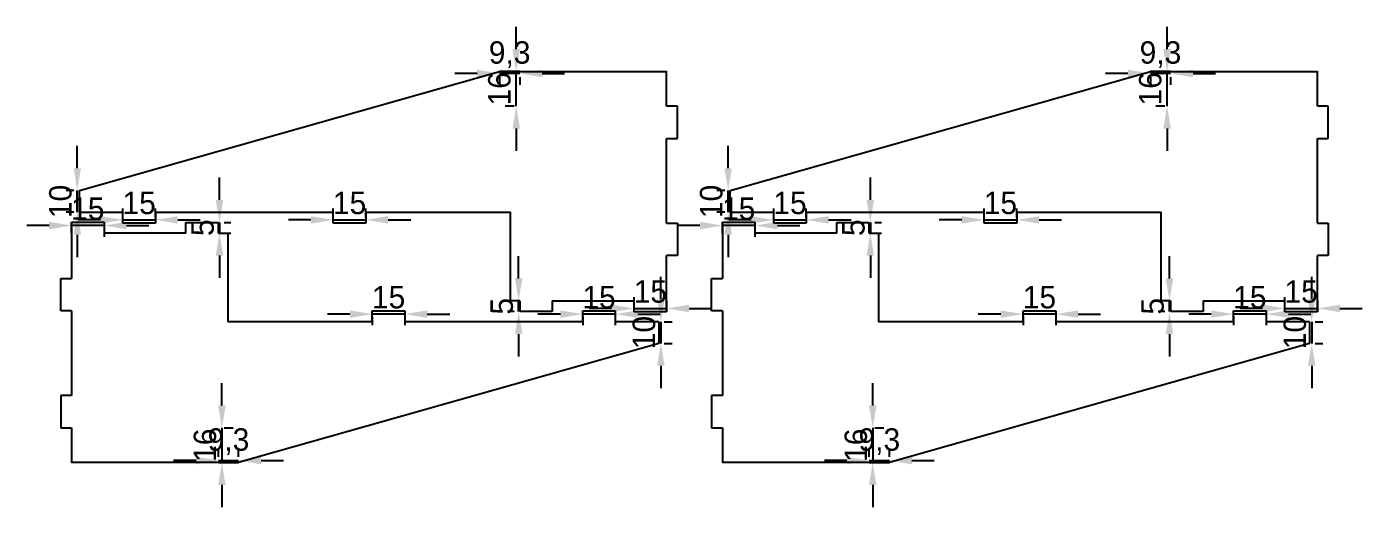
# Model space of a CAD drawing. Header units: millimetres. Extents: x -13 to 1246, y -12 to 290.
# Drawn here: x 630 to 1246, y -12 to 210 of the extents above; entities that cross this region are included whole.
import ezdxf

# ---------------------------------------------------------------- set-up
doc = ezdxf.new("R2010")
doc.units = ezdxf.units.MM
doc.layers.add('Dimensions', color=7, linetype='Continuous')
doc.layers.add('草圖平面 11', color=7, linetype='Continuous')
doc.dimstyles.new('ISO-25', dxfattribs={"dimtxt": 2.5, "dimasz": 2.5, "dimexe": 1.25, "dimexo": 0.625, "dimtad": 1, "dimtxsty": 'Standard', "dimcen": 2.5, "dimadec": 0, "dimazin": 0, "dimtfac": 1, "dimtmove": 0, "dimatfit": 3, "dimfxl": 1, "dimarcsym": 0})

# ---------------------------------------------------------------- blocks, each defined once
blk = doc.blocks.new('*D7')
at = {"layer": 'Defpoints', "color": 0}
for p in [(718.84, 8.43), (728.14, 9.36), (728.14, 8.43)]:
    blk.add_point(p, dxfattribs=at)
at = {"layer": 'Dimensions', "color": 140, "lineweight": -2}
for p, q in [((718.84, 11.01), (718.84, 14.53)), ((728.14, 11.01), (728.14, 14.53)), ((708.51, 9.36), (698.17, 9.36)), ((718.84, 9.36), (728.14, 9.36)), ((738.48, 9.36), (748.81, 9.36))]:
    blk.add_line(p, q, dxfattribs=at)
at = {"layer": 'Dimensions', "color": 140}
for points in [[(708.51, 7.64), (708.51, 11.08), (718.84, 9.36)], [(738.48, 11.08), (738.48, 7.64), (728.14, 9.36)]]:
    blk.add_solid(points, dxfattribs=at)
at = {"layer": 'Dimensions', "color": 140, "insert": (723.49, 18.1), "char_height": 10.336, "attachment_point": 5}
blk.add_mtext('9,3', dxfattribs=at)
blk = doc.blocks.new('*D8')
at = {"layer": 'Defpoints', "color": 0}
for p in [(886.78, 78.43), (886.78, 76.93), (901.78, 78.43)]:
    blk.add_point(p, dxfattribs=at)
at = {"layer": 'Dimensions', "color": 140, "lineweight": -2}
for p, q in [((876.45, 76.93), (866.11, 76.93)), ((901.78, 76.93), (886.78, 76.93)), ((886.78, 75.85), (886.78, 71.76)), ((901.78, 75.85), (901.78, 71.76)), ((912.12, 76.93), (922.45, 76.93))]:
    blk.add_line(p, q, dxfattribs=at)
at = {"layer": 'Dimensions', "color": 140}
for points in [[(876.45, 75.21), (876.45, 78.65), (886.78, 76.93)], [(912.12, 78.65), (912.12, 75.21), (901.78, 76.93)]]:
    blk.add_solid(points, dxfattribs=at)
at = {"layer": 'Dimensions', "color": 140, "insert": (894.28, 84.68), "char_height": 10.336, "attachment_point": 5, "rotation": 359.99998}
blk.add_mtext('15', dxfattribs=at)
blk = doc.blocks.new('*D10')
at = {"layer": 'Defpoints', "color": 0}
for p in [(1148.43, 188.94), (1148.43, 188.01), (1157.73, 188.94)]:
    blk.add_point(p, dxfattribs=at)
at = {"layer": 'Dimensions', "color": 140, "lineweight": -2}
for p, q in [((1138.1, 188.01), (1127.76, 188.01)), ((1157.73, 188.01), (1148.43, 188.01)), ((1148.43, 186.35), (1148.43, 182.84)), ((1157.73, 186.35), (1157.73, 182.84)), ((1168.07, 188.01), (1178.4, 188.01))]:
    blk.add_line(p, q, dxfattribs=at)
at = {"layer": 'Dimensions', "color": 140}
for points in [[(1138.1, 186.28), (1138.1, 189.73), (1148.43, 188.01)], [(1168.07, 189.73), (1168.07, 186.28), (1157.73, 188.01)]]:
    blk.add_solid(points, dxfattribs=at)
at = {"layer": 'Dimensions', "color": 140, "insert": (1153.08, 196.74), "char_height": 10.336, "attachment_point": 5}
blk.add_mtext('9,3', dxfattribs=at)
blk = doc.blocks.new('*D11')
at = {"layer": 'Defpoints', "color": 0}
for p in [(1018.84, 119.3), (1018.84, 114.3), (1019.34, 114.3)]:
    blk.add_point(p, dxfattribs=at)
at = {"layer": 'Dimensions', "color": 140, "lineweight": -2}
for p, q in [((1019.34, 129.63), (1019.34, 139.97)), ((1019.34, 119.3), (1019.34, 114.3)), ((1021.43, 119.3), (1024.51, 119.3)), ((1021.43, 114.3), (1024.51, 114.3)), ((1019.34, 103.96), (1019.34, 93.63))]:
    blk.add_line(p, q, dxfattribs=at)
at = {"layer": 'Dimensions', "color": 140}
for points in [[(1017.62, 129.63), (1021.06, 129.63), (1019.34, 119.3)], [(1021.06, 103.96), (1017.62, 103.96), (1019.34, 114.3)]]:
    blk.add_solid(points, dxfattribs=at)
at = {"layer": 'Dimensions', "color": 140, "insert": (1011.59, 116.8), "char_height": 10.34, "attachment_point": 5, "rotation": 90}
blk.add_mtext('5', dxfattribs=at)
blk = doc.blocks.new('*D12')
at = {"layer": 'Defpoints', "color": 0}
for p in [(789.78, 78.43), (789.78, 76.93), (804.78, 78.43)]:
    blk.add_point(p, dxfattribs=at)
at = {"layer": 'Dimensions', "color": 140, "lineweight": -2}
for p, q in [((779.45, 76.93), (769.11, 76.93)), ((804.78, 76.93), (789.78, 76.93)), ((789.78, 75.85), (789.78, 71.76)), ((804.78, 75.85), (804.78, 71.76)), ((815.12, 76.93), (825.45, 76.93))]:
    blk.add_line(p, q, dxfattribs=at)
at = {"layer": 'Dimensions', "color": 140}
for points in [[(779.45, 75.21), (779.45, 78.65), (789.78, 76.93)], [(815.12, 78.65), (815.12, 75.21), (804.78, 76.93)]]:
    blk.add_solid(points, dxfattribs=at)
at = {"layer": 'Dimensions', "color": 140, "insert": (797.28, 84.68), "char_height": 10.336, "attachment_point": 5, "rotation": 0.00416}
blk.add_mtext('15', dxfattribs=at)
blk = doc.blocks.new('*D13')
at = {"layer": 'Defpoints', "color": 0}
for p in [(674.79, 118.94), (689.79, 120.44), (689.79, 118.94)]:
    blk.add_point(p, dxfattribs=at)
at = {"layer": 'Dimensions', "color": 140, "lineweight": -2}
for p, q in [((674.79, 121.52), (674.79, 125.61)), ((689.79, 121.52), (689.79, 125.61)), ((664.45, 120.44), (654.12, 120.44)), ((674.79, 120.44), (689.79, 120.44)), ((700.13, 120.44), (710.46, 120.44))]:
    blk.add_line(p, q, dxfattribs=at)
at = {"layer": 'Dimensions', "color": 140}
for points in [[(664.45, 118.71), (664.45, 122.16), (674.79, 120.44)], [(700.13, 122.16), (700.13, 118.71), (689.79, 120.44)]]:
    blk.add_solid(points, dxfattribs=at)
at = {"layer": 'Dimensions', "color": 140, "insert": (682.29, 128.19), "char_height": 10.336, "attachment_point": 5, "rotation": 359.99998}
blk.add_mtext('15', dxfattribs=at)
blk = doc.blocks.new('*D15')
at = {"layer": 'Defpoints', "color": 0}
for p in [(953.79, 133.94), (954.79, 133.94), (954.79, 123.94)]:
    blk.add_point(p, dxfattribs=at)
at = {"layer": 'Dimensions', "color": 140, "lineweight": -2}
for p, q in [((953.79, 144.27), (953.79, 154.61)), ((952.21, 133.94), (948.62, 133.94)), ((953.79, 123.94), (953.79, 133.94)), ((952.21, 123.94), (948.62, 123.94)), ((953.79, 113.6), (953.79, 103.27))]:
    blk.add_line(p, q, dxfattribs=at)
at = {"layer": 'Dimensions', "color": 140}
for points in [[(952.07, 144.27), (955.51, 144.27), (953.79, 133.94)], [(955.51, 113.6), (952.07, 113.6), (953.79, 123.94)]]:
    blk.add_solid(points, dxfattribs=at)
at = {"layer": 'Dimensions', "color": 140, "insert": (946.04, 128.94), "char_height": 10.336, "attachment_point": 5, "rotation": 89.99998}
blk.add_mtext('10', dxfattribs=at)
blk = doc.blocks.new('*D17')
at = {"layer": 'Defpoints', "color": 0}
for p in [(1210.43, 78.06), (1225.43, 79.56), (1225.43, 78.06)]:
    blk.add_point(p, dxfattribs=at)
at = {"layer": 'Dimensions', "color": 140, "lineweight": -2}
for p, q in [((1210.43, 80.64), (1210.43, 84.73)), ((1225.43, 80.64), (1225.43, 84.73)), ((1200.1, 79.56), (1189.76, 79.56)), ((1210.43, 79.56), (1225.43, 79.56)), ((1235.77, 79.56), (1246.1, 79.56))]:
    blk.add_line(p, q, dxfattribs=at)
at = {"layer": 'Dimensions', "color": 140}
for points in [[(1200.1, 77.84), (1200.1, 81.28), (1210.43, 79.56)], [(1235.77, 81.28), (1235.77, 77.84), (1225.43, 79.56)]]:
    blk.add_solid(points, dxfattribs=at)
at = {"layer": 'Dimensions', "color": 140, "insert": (1217.93, 87.31), "char_height": 10.336, "attachment_point": 5}
blk.add_mtext('15', dxfattribs=at)
blk = doc.blocks.new('*D18')
at = {"layer": 'Defpoints', "color": 0}
for p in [(1157.23, 83.07), (1157.73, 83.07), (1157.73, 78.07)]:
    blk.add_point(p, dxfattribs=at)
at = {"layer": 'Dimensions', "color": 140, "lineweight": -2}
for p, q in [((1157.23, 93.41), (1157.23, 103.74)), ((1155.15, 83.07), (1152.06, 83.07)), ((1157.23, 78.07), (1157.23, 83.07)), ((1155.15, 78.07), (1152.06, 78.07)), ((1157.23, 67.74), (1157.23, 57.4))]:
    blk.add_line(p, q, dxfattribs=at)
at = {"layer": 'Dimensions', "color": 140}
for points in [[(1155.51, 93.41), (1158.95, 93.41), (1157.23, 83.07)], [(1158.95, 67.74), (1155.51, 67.74), (1157.23, 78.07)]]:
    blk.add_solid(points, dxfattribs=at)
at = {"layer": 'Dimensions', "color": 140, "insert": (1149.48, 80.57), "char_height": 10.34, "attachment_point": 5, "rotation": 90}
blk.add_mtext('5', dxfattribs=at)
blk = doc.blocks.new('*D20')
at = {"layer": 'Defpoints', "color": 0}
for p in [(848.43, 188.94), (848.43, 188.01), (857.73, 188.94)]:
    blk.add_point(p, dxfattribs=at)
at = {"layer": 'Dimensions', "color": 140, "lineweight": -2}
for p, q in [((838.1, 188.01), (827.76, 188.01)), ((857.73, 188.01), (848.43, 188.01)), ((848.43, 186.35), (848.43, 182.84)), ((857.73, 186.35), (857.73, 182.84)), ((868.07, 188.01), (878.4, 188.01))]:
    blk.add_line(p, q, dxfattribs=at)
at = {"layer": 'Dimensions', "color": 140}
for points in [[(838.1, 186.28), (838.1, 189.73), (848.43, 188.01)], [(868.07, 189.73), (868.07, 186.28), (857.73, 188.01)]]:
    blk.add_solid(points, dxfattribs=at)
at = {"layer": 'Dimensions', "color": 140, "insert": (853.08, 196.74), "char_height": 10.336, "attachment_point": 5}
blk.add_mtext('9,3', dxfattribs=at)
blk = doc.blocks.new('*D22')
at = {"layer": 'Defpoints', "color": 0}
for p in [(771.79, 118.94), (786.79, 120.44), (786.79, 118.94)]:
    blk.add_point(p, dxfattribs=at)
at = {"layer": 'Dimensions', "color": 140, "lineweight": -2}
for p, q in [((771.79, 121.52), (771.79, 125.61)), ((786.79, 121.52), (786.79, 125.61)), ((761.46, 120.44), (751.12, 120.44)), ((771.79, 120.44), (786.79, 120.44)), ((797.13, 120.44), (807.46, 120.44))]:
    blk.add_line(p, q, dxfattribs=at)
at = {"layer": 'Dimensions', "color": 140}
for points in [[(761.46, 118.71), (761.45, 122.16), (771.79, 120.44)], [(797.13, 122.16), (797.13, 118.72), (786.79, 120.44)]]:
    blk.add_solid(points, dxfattribs=at)
at = {"layer": 'Dimensions', "color": 140, "insert": (779.29, 128.19), "char_height": 10.336, "attachment_point": 5, "rotation": 0.00416}
blk.add_mtext('15', dxfattribs=at)
blk = doc.blocks.new('*D23')
at = {"layer": 'Defpoints', "color": 0}
for p in [(651.14, 119.31), (651.14, 117.81), (666.14, 119.31)]:
    blk.add_point(p, dxfattribs=at)
at = {"layer": 'Dimensions', "color": 140, "lineweight": -2}
for p, q in [((640.81, 117.81), (630.47, 117.81)), ((666.14, 117.81), (651.14, 117.81)), ((676.48, 117.81), (686.81, 117.81)), ((651.14, 116.72), (651.14, 112.64)), ((666.14, 116.72), (666.14, 112.64))]:
    blk.add_line(p, q, dxfattribs=at)
at = {"layer": 'Dimensions', "color": 140}
for points in [[(640.81, 116.09), (640.81, 119.53), (651.14, 117.81)], [(676.48, 119.53), (676.48, 116.09), (666.14, 117.81)]]:
    blk.add_solid(points, dxfattribs=at)
at = {"layer": 'Dimensions', "color": 140, "insert": (658.64, 125.56), "char_height": 10.336, "attachment_point": 5}
blk.add_mtext('15', dxfattribs=at)
blk = doc.blocks.new('*D24')
at = {"layer": 'Defpoints', "color": 0}
for p in [(1071.79, 118.94), (1086.79, 120.44), (1086.79, 118.94)]:
    blk.add_point(p, dxfattribs=at)
at = {"layer": 'Dimensions', "color": 140, "lineweight": -2}
for p, q in [((1071.79, 121.52), (1071.79, 125.61)), ((1086.79, 121.52), (1086.79, 125.61)), ((1061.46, 120.44), (1051.12, 120.44)), ((1071.79, 120.44), (1086.79, 120.44)), ((1097.13, 120.44), (1107.46, 120.44))]:
    blk.add_line(p, q, dxfattribs=at)
at = {"layer": 'Dimensions', "color": 140}
for points in [[(1061.46, 118.71), (1061.45, 122.16), (1071.79, 120.44)], [(1097.13, 122.16), (1097.13, 118.72), (1086.79, 120.44)]]:
    blk.add_solid(points, dxfattribs=at)
at = {"layer": 'Dimensions', "color": 140, "insert": (1079.29, 128.19), "char_height": 10.336, "attachment_point": 5, "rotation": 0.00416}
blk.add_mtext('15', dxfattribs=at)
blk = doc.blocks.new('*D27')
at = {"layer": 'Defpoints', "color": 0}
for p in [(1089.78, 78.43), (1089.78, 76.93), (1104.78, 78.43)]:
    blk.add_point(p, dxfattribs=at)
at = {"layer": 'Dimensions', "color": 140, "lineweight": -2}
for p, q in [((1079.45, 76.93), (1069.11, 76.93)), ((1104.78, 76.93), (1089.78, 76.93)), ((1089.78, 75.85), (1089.78, 71.76)), ((1104.78, 75.85), (1104.78, 71.76)), ((1115.12, 76.93), (1125.45, 76.93))]:
    blk.add_line(p, q, dxfattribs=at)
at = {"layer": 'Dimensions', "color": 140}
for points in [[(1079.45, 75.21), (1079.45, 78.65), (1089.78, 76.93)], [(1115.12, 78.65), (1115.12, 75.21), (1104.78, 76.93)]]:
    blk.add_solid(points, dxfattribs=at)
at = {"layer": 'Dimensions', "color": 140, "insert": (1097.28, 84.68), "char_height": 10.336, "attachment_point": 5, "rotation": 0.00416}
blk.add_mtext('15', dxfattribs=at)
blk = doc.blocks.new('*D28')
at = {"layer": 'Defpoints', "color": 0}
for p in [(1186.78, 78.43), (1186.78, 76.93), (1201.78, 78.43)]:
    blk.add_point(p, dxfattribs=at)
at = {"layer": 'Dimensions', "color": 140, "lineweight": -2}
for p, q in [((1176.45, 76.93), (1166.11, 76.93)), ((1201.78, 76.93), (1186.78, 76.93)), ((1186.78, 75.85), (1186.78, 71.76)), ((1201.78, 75.85), (1201.78, 71.76)), ((1212.12, 76.93), (1222.45, 76.93))]:
    blk.add_line(p, q, dxfattribs=at)
at = {"layer": 'Dimensions', "color": 140}
for points in [[(1176.45, 75.21), (1176.45, 78.65), (1186.78, 76.93)], [(1212.12, 78.65), (1212.12, 75.21), (1201.78, 76.93)]]:
    blk.add_solid(points, dxfattribs=at)
at = {"layer": 'Dimensions', "color": 140, "insert": (1194.28, 84.68), "char_height": 10.336, "attachment_point": 5, "rotation": 359.99998}
blk.add_mtext('15', dxfattribs=at)
blk = doc.blocks.new('*D29')
at = {"layer": 'Defpoints', "color": 0}
for p in [(718.84, 119.3), (718.84, 114.3), (719.34, 114.3)]:
    blk.add_point(p, dxfattribs=at)
at = {"layer": 'Dimensions', "color": 140, "lineweight": -2}
for p, q in [((719.34, 129.63), (719.34, 139.97)), ((719.34, 119.3), (719.34, 114.3)), ((721.43, 119.3), (724.51, 119.3)), ((721.43, 114.3), (724.51, 114.3)), ((719.34, 103.96), (719.34, 93.63))]:
    blk.add_line(p, q, dxfattribs=at)
at = {"layer": 'Dimensions', "color": 140}
for points in [[(717.62, 129.63), (721.06, 129.63), (719.34, 119.3)], [(721.06, 103.96), (717.62, 103.96), (719.34, 114.3)]]:
    blk.add_solid(points, dxfattribs=at)
at = {"layer": 'Dimensions', "color": 140, "insert": (711.59, 116.8), "char_height": 10.34, "attachment_point": 5, "rotation": 90}
blk.add_mtext('5', dxfattribs=at)
blk = doc.blocks.new('*D31')
at = {"layer": 'Defpoints', "color": 0}
for p in [(653.79, 133.94), (654.79, 133.94), (654.79, 123.94)]:
    blk.add_point(p, dxfattribs=at)
at = {"layer": 'Dimensions', "color": 140, "lineweight": -2}
for p, q in [((653.79, 144.27), (653.79, 154.61)), ((652.21, 133.94), (648.62, 133.94)), ((653.79, 123.94), (653.79, 133.94)), ((652.21, 123.94), (648.62, 123.94)), ((653.79, 113.6), (653.79, 103.27))]:
    blk.add_line(p, q, dxfattribs=at)
at = {"layer": 'Dimensions', "color": 140}
for points in [[(652.07, 144.27), (655.51, 144.27), (653.79, 133.94)], [(655.51, 113.6), (652.07, 113.6), (653.79, 123.94)]]:
    blk.add_solid(points, dxfattribs=at)
at = {"layer": 'Dimensions', "color": 140, "insert": (646.04, 128.94), "char_height": 10.336, "attachment_point": 5, "rotation": 89.99998}
blk.add_mtext('10', dxfattribs=at)
blk = doc.blocks.new('*D32')
at = {"layer": 'Defpoints', "color": 0}
for p in [(974.79, 118.94), (989.79, 120.44), (989.79, 118.94)]:
    blk.add_point(p, dxfattribs=at)
at = {"layer": 'Dimensions', "color": 140, "lineweight": -2}
for p, q in [((974.79, 121.52), (974.79, 125.61)), ((989.79, 121.52), (989.79, 125.61)), ((964.45, 120.44), (954.12, 120.44)), ((974.79, 120.44), (989.79, 120.44)), ((1000.13, 120.44), (1010.46, 120.44))]:
    blk.add_line(p, q, dxfattribs=at)
at = {"layer": 'Dimensions', "color": 140}
for points in [[(964.45, 118.71), (964.45, 122.16), (974.79, 120.44)], [(1000.13, 122.16), (1000.13, 118.71), (989.79, 120.44)]]:
    blk.add_solid(points, dxfattribs=at)
at = {"layer": 'Dimensions', "color": 140, "insert": (982.29, 128.19), "char_height": 10.336, "attachment_point": 5, "rotation": 359.99998}
blk.add_mtext('15', dxfattribs=at)
blk = doc.blocks.new('*D33')
at = {"layer": 'Defpoints', "color": 0}
for p in [(857.23, 83.07), (857.73, 83.07), (857.73, 78.07)]:
    blk.add_point(p, dxfattribs=at)
at = {"layer": 'Dimensions', "color": 140, "lineweight": -2}
for p, q in [((857.23, 93.41), (857.23, 103.74)), ((855.15, 83.07), (852.06, 83.07)), ((857.23, 78.07), (857.23, 83.07)), ((855.15, 78.07), (852.06, 78.07)), ((857.23, 67.74), (857.23, 57.4))]:
    blk.add_line(p, q, dxfattribs=at)
at = {"layer": 'Dimensions', "color": 140}
for points in [[(855.51, 93.41), (858.95, 93.41), (857.23, 83.07)], [(858.95, 67.74), (855.51, 67.74), (857.23, 78.07)]]:
    blk.add_solid(points, dxfattribs=at)
at = {"layer": 'Dimensions', "color": 140, "insert": (849.48, 80.57), "char_height": 10.34, "attachment_point": 5, "rotation": 90}
blk.add_mtext('5', dxfattribs=at)
blk = doc.blocks.new('*D34')
at = {"layer": 'Defpoints', "color": 0}
for p in [(951.14, 119.31), (951.14, 117.81), (966.14, 119.31)]:
    blk.add_point(p, dxfattribs=at)
at = {"layer": 'Dimensions', "color": 140, "lineweight": -2}
for p, q in [((940.81, 117.81), (930.47, 117.81)), ((966.14, 117.81), (951.14, 117.81)), ((976.48, 117.81), (986.81, 117.81)), ((951.14, 116.72), (951.14, 112.64)), ((966.14, 116.72), (966.14, 112.64))]:
    blk.add_line(p, q, dxfattribs=at)
at = {"layer": 'Dimensions', "color": 140}
for points in [[(940.81, 116.09), (940.81, 119.53), (951.14, 117.81)], [(976.48, 119.53), (976.48, 116.09), (966.14, 117.81)]]:
    blk.add_solid(points, dxfattribs=at)
at = {"layer": 'Dimensions', "color": 140, "insert": (958.64, 125.56), "char_height": 10.336, "attachment_point": 5}
blk.add_mtext('15', dxfattribs=at)
blk = doc.blocks.new('*D38')
at = {"layer": 'Defpoints', "color": 0}
for p in [(1221.78, 73.43), (1221.78, 63.43), (1222.78, 63.43)]:
    blk.add_point(p, dxfattribs=at)
at = {"layer": 'Dimensions', "color": 140, "lineweight": -2}
for p, q in [((1222.78, 83.77), (1222.78, 94.1)), ((1222.78, 73.43), (1222.78, 63.43)), ((1224.37, 73.43), (1227.95, 73.43)), ((1224.37, 63.43), (1227.95, 63.43)), ((1222.78, 53.09), (1222.78, 42.76))]:
    blk.add_line(p, q, dxfattribs=at)
at = {"layer": 'Dimensions', "color": 140}
for points in [[(1221.06, 83.77), (1224.51, 83.77), (1222.78, 73.43)], [(1224.51, 53.09), (1221.06, 53.09), (1222.78, 63.43)]]:
    blk.add_solid(points, dxfattribs=at)
at = {"layer": 'Dimensions', "color": 140, "insert": (1215.03, 68.43), "char_height": 10.336, "attachment_point": 5, "rotation": 89.99998}
blk.add_mtext('10', dxfattribs=at)
blk = doc.blocks.new('*D40')
at = {"layer": 'Defpoints', "color": 0}
for p in [(1018.84, 8.43), (1028.14, 9.36), (1028.14, 8.43)]:
    blk.add_point(p, dxfattribs=at)
at = {"layer": 'Dimensions', "color": 140, "lineweight": -2}
for p, q in [((1018.84, 11.01), (1018.84, 14.53)), ((1028.14, 11.01), (1028.14, 14.53)), ((1008.51, 9.36), (998.17, 9.36)), ((1018.84, 9.36), (1028.14, 9.36)), ((1038.48, 9.36), (1048.81, 9.36))]:
    blk.add_line(p, q, dxfattribs=at)
at = {"layer": 'Dimensions', "color": 140}
for points in [[(1008.51, 7.64), (1008.51, 11.08), (1018.84, 9.36)], [(1038.48, 11.08), (1038.48, 7.64), (1028.14, 9.36)]]:
    blk.add_solid(points, dxfattribs=at)
at = {"layer": 'Dimensions', "color": 140, "insert": (1023.49, 18.1), "char_height": 10.336, "attachment_point": 5}
blk.add_mtext('9,3', dxfattribs=at)
blk = doc.blocks.new('*D41')
at = {"layer": 'Defpoints', "color": 0}
for p in [(921.78, 73.43), (921.78, 63.43), (922.78, 63.43)]:
    blk.add_point(p, dxfattribs=at)
at = {"layer": 'Dimensions', "color": 140, "lineweight": -2}
for p, q in [((922.78, 83.77), (922.78, 94.1)), ((922.78, 73.43), (922.78, 63.43)), ((924.37, 73.43), (927.95, 73.43)), ((924.37, 63.43), (927.95, 63.43)), ((922.78, 53.09), (922.78, 42.76))]:
    blk.add_line(p, q, dxfattribs=at)
at = {"layer": 'Dimensions', "color": 140}
for points in [[(921.06, 83.77), (924.51, 83.77), (922.78, 73.43)], [(924.51, 53.09), (921.06, 53.09), (922.78, 63.43)]]:
    blk.add_solid(points, dxfattribs=at)
at = {"layer": 'Dimensions', "color": 140, "insert": (915.03, 68.43), "char_height": 10.336, "attachment_point": 5, "rotation": 89.99998}
blk.add_mtext('10', dxfattribs=at)
blk = doc.blocks.new('*D42')
at = {"layer": 'Defpoints', "color": 0}
for p in [(910.43, 78.06), (925.43, 79.56), (925.43, 78.06)]:
    blk.add_point(p, dxfattribs=at)
at = {"layer": 'Dimensions', "color": 140, "lineweight": -2}
for p, q in [((910.43, 80.64), (910.43, 84.73)), ((925.43, 80.64), (925.43, 84.73)), ((900.1, 79.56), (889.76, 79.56)), ((910.43, 79.56), (925.43, 79.56)), ((935.77, 79.56), (946.1, 79.56))]:
    blk.add_line(p, q, dxfattribs=at)
at = {"layer": 'Dimensions', "color": 140}
for points in [[(900.1, 77.84), (900.1, 81.28), (910.43, 79.56)], [(935.77, 81.28), (935.77, 77.84), (925.43, 79.56)]]:
    blk.add_solid(points, dxfattribs=at)
at = {"layer": 'Dimensions', "color": 140, "insert": (917.93, 87.31), "char_height": 10.336, "attachment_point": 5}
blk.add_mtext('15', dxfattribs=at)
blk = doc.blocks.new('*D44')
at = {"layer": 'Defpoints', "color": 0}
for p in [(718.84, 24.43), (718.84, 8.43), (720.44, 8.43)]:
    blk.add_point(p, dxfattribs=at)
at = {"layer": 'Dimensions', "color": 140, "lineweight": -2}
for p, q in [((720.44, 34.77), (720.44, 45.1)), ((720.44, 24.43), (720.44, 8.43)), ((721.43, 24.43), (725.61, 24.43)), ((721.43, 8.43), (725.61, 8.43)), ((720.44, -1.91), (720.44, -12.24))]:
    blk.add_line(p, q, dxfattribs=at)
at = {"layer": 'Dimensions', "color": 140}
for points in [[(718.72, 34.77), (722.16, 34.77), (720.44, 24.43)], [(722.16, -1.91), (718.72, -1.91), (720.44, 8.43)]]:
    blk.add_solid(points, dxfattribs=at)
at = {"layer": 'Dimensions', "color": 140, "insert": (712.69, 16.43), "char_height": 10.336, "attachment_point": 5, "rotation": 90}
blk.add_mtext('16', dxfattribs=at)
blk = doc.blocks.new('*D46')
at = {"layer": 'Defpoints', "color": 0}
for p in [(856.13, 188.94), (857.73, 188.94), (857.73, 172.94)]:
    blk.add_point(p, dxfattribs=at)
at = {"layer": 'Dimensions', "color": 140, "lineweight": -2}
for p, q in [((856.13, 199.27), (856.13, 209.61)), ((855.15, 188.94), (850.96, 188.94)), ((856.13, 172.94), (856.13, 188.94)), ((855.15, 172.94), (850.96, 172.94)), ((856.13, 162.6), (856.13, 152.27))]:
    blk.add_line(p, q, dxfattribs=at)
at = {"layer": 'Dimensions', "color": 140}
for points in [[(854.41, 199.27), (857.85, 199.27), (856.13, 188.94)], [(857.85, 162.6), (854.41, 162.6), (856.13, 172.94)]]:
    blk.add_solid(points, dxfattribs=at)
at = {"layer": 'Dimensions', "color": 140, "insert": (848.38, 180.94), "char_height": 10.336, "attachment_point": 5, "rotation": 90}
blk.add_mtext('16', dxfattribs=at)
blk = doc.blocks.new('*D47')
at = {"layer": 'Defpoints', "color": 0}
for p in [(1018.84, 24.43), (1018.84, 8.43), (1020.44, 8.43)]:
    blk.add_point(p, dxfattribs=at)
at = {"layer": 'Dimensions', "color": 140, "lineweight": -2}
for p, q in [((1020.44, 34.77), (1020.44, 45.1)), ((1020.44, 24.43), (1020.44, 8.43)), ((1021.43, 24.43), (1025.61, 24.43)), ((1021.43, 8.43), (1025.61, 8.43)), ((1020.44, -1.91), (1020.44, -12.24))]:
    blk.add_line(p, q, dxfattribs=at)
at = {"layer": 'Dimensions', "color": 140}
for points in [[(1018.72, 34.77), (1022.16, 34.77), (1020.44, 24.43)], [(1022.16, -1.91), (1018.72, -1.91), (1020.44, 8.43)]]:
    blk.add_solid(points, dxfattribs=at)
at = {"layer": 'Dimensions', "color": 140, "insert": (1012.69, 16.43), "char_height": 10.336, "attachment_point": 5, "rotation": 90}
blk.add_mtext('16', dxfattribs=at)
blk = doc.blocks.new('*D48')
at = {"layer": 'Defpoints', "color": 0}
for p in [(1156.13, 188.94), (1157.73, 188.94), (1157.73, 172.94)]:
    blk.add_point(p, dxfattribs=at)
at = {"layer": 'Dimensions', "color": 140, "lineweight": -2}
for p, q in [((1156.13, 199.27), (1156.13, 209.61)), ((1155.15, 188.94), (1150.96, 188.94)), ((1156.13, 172.94), (1156.13, 188.94)), ((1155.15, 172.94), (1150.96, 172.94)), ((1156.13, 162.6), (1156.13, 152.27))]:
    blk.add_line(p, q, dxfattribs=at)
at = {"layer": 'Dimensions', "color": 140}
for points in [[(1154.41, 199.27), (1157.85, 199.27), (1156.13, 188.94)], [(1157.85, 162.6), (1154.41, 162.6), (1156.13, 172.94)]]:
    blk.add_solid(points, dxfattribs=at)
at = {"layer": 'Dimensions', "color": 140, "insert": (1148.38, 180.94), "char_height": 10.336, "attachment_point": 5, "rotation": 90}
blk.add_mtext('16', dxfattribs=at)

msp = doc.modelspace()

# ---------------------------------------------------------------- linework, layer by layer
at = {"layer": '草圖平面 11'}
for p, q in [((654.7907, 133.9372, 455.1202), (848.4311, 188.9371, 455.1202)), ((857.7311, 188.9371, 455.1202), (848.4311, 188.9371, 455.1202)), ((857.7311, 188.9371, 455.1202), (925.4307, 188.9371, 455.1202)), ((925.4308, 172.9371, 455.1202), (925.4307, 189.0704, 455.1202)), ((954.7907, 133.9372, 455.1202), (1148.4311, 188.9371, 455.1202)), ((1157.7311, 188.9371, 455.1202), (1148.4311, 188.9371, 455.1202)), ((1157.7311, 188.9371, 455.1202), (1225.4307, 188.9371, 455.1202)), ((1225.4308, 172.9371, 455.1202), (1225.4307, 189.0704, 455.1202)), ((930.4311, 172.9371, 455.1202), (925.4308, 172.9371, 455.1202)), ((930.4311, 157.9371, 455.1202), (930.4311, 172.9371, 455.1202)), ((930.4311, 157.9371, 455.1202), (930.4311, 172.9371, 455.1202)), ((1230.4311, 172.9371, 455.1202), (1225.4308, 172.9371, 455.1202)), ((1230.4311, 157.9371, 455.1202), (1230.4311, 172.9371, 455.1202)), ((1230.4311, 157.9371, 455.1202), (1230.4311, 172.9371, 455.1202)), ((925.4309, 118.9371, 455.1202), (925.4308, 157.9371, 455.1202)), ((925.4308, 157.9371, 455.1202), (930.4311, 157.9371, 455.1202)), ((1225.4308, 157.9371, 455.1202), (1230.4311, 157.9371, 455.1202)), ((1225.4309, 118.9371, 455.1202), (1225.4308, 157.9371, 455.1202)), ((654.7907, 123.9372, 455.1202), (654.7907, 133.9372, 455.1202)), ((954.7907, 123.9372, 455.1202), (954.7907, 133.9372, 455.1202)), ((654.7907, 123.9372, 455.1202), (674.7907, 123.9387, 455.1202)), ((674.7907, 118.9372, 455.1202), (674.7907, 123.9398, 455.1202)), ((689.7914, 123.9398, 455.1202), (689.7907, 118.9372, 455.1202)), ((689.7914, 123.9398, 455.1202), (771.7907, 123.9457, 455.1202)), ((771.791, 118.9372, 455.1202), (771.7907, 123.9457, 455.1202)), ((786.7907, 123.9468, 455.1202), (848.4311, 123.9513, 455.1202)), ((786.7907, 123.9468, 455.1202), (786.791, 118.9383, 455.1202)), ((848.4311, 123.9513, 455.1202), (853.4311, 123.9516, 455.1202)), ((853.4311, 83.071, 455.1202), (853.4311, 123.9516, 455.1202)), ((954.7907, 123.9372, 455.1202), (974.7907, 123.9387, 455.1202)), ((974.7907, 118.9372, 455.1202), (974.7907, 123.9398, 455.1202)), ((989.7914, 123.9398, 455.1202), (989.7907, 118.9372, 455.1202)), ((989.7914, 123.9398, 455.1202), (1071.7907, 123.9457, 455.1202)), ((1071.791, 118.9372, 455.1202), (1071.7907, 123.9457, 455.1202)), ((1086.7907, 123.9468, 455.1202), (1148.4311, 123.9513, 455.1202)), ((1086.7907, 123.9468, 455.1202), (1086.791, 118.9383, 455.1202)), ((1148.4311, 123.9513, 455.1202), (1153.4311, 123.9516, 455.1202)), ((1153.4311, 83.071, 455.1202), (1153.4311, 123.9516, 455.1202)), ((651.1424, 119.3124, 455.1202), (666.1424, 119.3089, 455.1202)), ((651.1424, 119.3124, 455.1202), (651.1424, 93.4306, 455.1202)), ((651.1424, 114.2967, 455.1202), (651.1424, 119.3089, 455.1202)), ((651.1424, 119.3089, 455.1202), (666.1424, 119.3089, 455.1202)), ((666.1424, 119.3089, 455.1202), (666.1424, 114.2967, 455.1202)), ((689.7907, 118.9372, 455.1202), (674.7907, 118.9372, 455.1202)), ((689.7907, 118.9372, 455.1202), (674.7907, 118.9372, 455.1202)), ((703.8423, 114.2967, 455.1202), (703.8423, 119.2967, 455.1202)), ((703.8423, 119.2967, 455.1202), (718.8423, 119.2967, 455.1202)), ((718.8423, 114.2967, 455.1202), (718.8423, 119.2967, 455.1202)), ((718.8423, 119.2967, 455.1202), (718.8423, 114.2967, 455.1202)), ((718.8423, 119.2967, 455.1202), (718.8423, 114.2967, 455.1202)), ((786.791, 118.9383, 455.1202), (771.791, 118.9372, 455.1202)), ((925.431, 118.9371, 455.1202), (930.4311, 118.9371, 455.1202)), ((925.431, 118.9371, 455.1202), (930.4311, 118.9371, 455.1202)), ((930.4311, 118.9371, 455.1202), (930.4311, 103.9371, 455.1202)), ((930.4311, 118.9371, 455.1202), (930.4311, 103.9371, 455.1202)), ((951.1424, 119.3124, 455.1202), (951.1424, 93.4306, 455.1202)), ((951.1424, 119.3124, 455.1202), (966.1424, 119.3089, 455.1202)), ((951.1424, 119.3089, 455.1202), (966.1424, 119.3089, 455.1202)), ((951.1424, 114.2967, 455.1202), (951.1424, 119.3089, 455.1202)), ((966.1424, 119.3089, 455.1202), (966.1424, 114.2967, 455.1202)), ((989.7907, 118.9372, 455.1202), (974.7907, 118.9372, 455.1202)), ((989.7907, 118.9372, 455.1202), (974.7907, 118.9372, 455.1202)), ((1003.8423, 119.2967, 455.1202), (1018.8423, 119.2967, 455.1202)), ((1003.8423, 114.2967, 455.1202), (1003.8423, 119.2967, 455.1202)), ((1018.8423, 119.2967, 455.1202), (1018.8423, 114.2967, 455.1202)), ((1018.8423, 119.2967, 455.1202), (1018.8423, 114.2967, 455.1202)), ((1018.8423, 114.2967, 455.1202), (1018.8423, 119.2967, 455.1202)), ((1086.791, 118.9383, 455.1202), (1071.791, 118.9372, 455.1202)), ((1225.431, 118.9371, 455.1202), (1230.4311, 118.9371, 455.1202)), ((1225.431, 118.9371, 455.1202), (1230.4311, 118.9371, 455.1202)), ((1230.4311, 118.9371, 455.1202), (1230.4311, 103.9371, 455.1202)), ((1230.4311, 118.9371, 455.1202), (1230.4311, 103.9371, 455.1202)), ((703.8423, 114.2967, 455.1202), (666.1424, 114.2967, 455.1202)), ((718.8423, 114.2967, 455.1202), (723.1424, 114.2967, 455.1202)), ((723.1424, 114.2967, 455.1202), (723.1423, 73.4161, 455.1202)), ((1003.8423, 114.2967, 455.1202), (966.1424, 114.2967, 455.1202)), ((1018.8423, 114.2967, 455.1202), (1023.1424, 114.2967, 455.1202)), ((1023.1424, 114.2967, 455.1202), (1023.1423, 73.4161, 455.1202)), ((930.4311, 103.9371, 455.1202), (925.431, 103.9371, 455.1202)), ((925.4311, 78.0553, 455.1202), (925.431, 103.9371, 455.1202)), ((1230.4311, 103.9371, 455.1202), (1225.431, 103.9371, 455.1202)), ((1225.4311, 78.0553, 455.1202), (1225.431, 103.9371, 455.1202)), ((646.1424, 78.4306, 455.1202), (646.1424, 93.4306, 455.1202)), ((646.1424, 93.4306, 455.1202), (651.1424, 93.4306, 455.1202)), ((646.1424, 78.4306, 455.1202), (646.1424, 93.4306, 455.1202)), ((946.1424, 93.4306, 455.1202), (951.1424, 93.4306, 455.1202)), ((946.1424, 78.4306, 455.1202), (946.1424, 93.4306, 455.1202)), ((946.1424, 78.4306, 455.1202), (946.1424, 93.4306, 455.1202)), ((857.7311, 83.071, 455.1202), (853.4311, 83.071, 455.1202)), ((857.7311, 83.071, 455.1202), (857.7311, 78.071, 455.1202)), ((857.7311, 78.071, 455.1202), (857.7311, 83.071, 455.1202)), ((857.7311, 78.071, 455.1202), (857.7311, 83.071, 455.1202)), ((872.7311, 83.071, 455.1202), (872.7311, 78.071, 455.1202)), ((872.7311, 83.071, 455.1202), (910.4311, 83.071, 455.1202)), ((910.4311, 78.0588, 455.1202), (910.4311, 83.071, 455.1202)), ((925.4311, 83.071, 455.1202), (925.4311, 78.0588, 455.1202)), ((1157.7311, 83.071, 455.1202), (1153.4311, 83.071, 455.1202)), ((1157.7311, 78.071, 455.1202), (1157.7311, 83.071, 455.1202)), ((1157.7311, 83.071, 455.1202), (1157.7311, 78.071, 455.1202)), ((1157.7311, 78.071, 455.1202), (1157.7311, 83.071, 455.1202)), ((1172.7311, 83.071, 455.1202), (1172.7311, 78.071, 455.1202)), ((1172.7311, 83.071, 455.1202), (1210.4311, 83.071, 455.1202)), ((1210.4311, 78.0588, 455.1202), (1210.4311, 83.071, 455.1202)), ((1225.4311, 83.071, 455.1202), (1225.4311, 78.0588, 455.1202)), ((651.1424, 78.4306, 455.1202), (646.1424, 78.4306, 455.1202)), ((651.1424, 78.4306, 455.1202), (646.1424, 78.4306, 455.1202)), ((651.1425, 78.4306, 455.1202), (651.1426, 39.4306, 455.1202)), ((789.7824, 78.4295, 455.1202), (804.7824, 78.4305, 455.1202)), ((789.7828, 73.4209, 455.1202), (789.7824, 78.4295, 455.1202)), ((804.7824, 78.4305, 455.1202), (804.7828, 73.422, 455.1202)), ((872.7311, 78.071, 455.1202), (857.7311, 78.071, 455.1202)), ((886.782, 73.428, 455.1202), (886.7828, 78.4305, 455.1202)), ((886.7828, 78.4305, 455.1202), (901.7828, 78.4305, 455.1202)), ((886.7828, 78.4305, 455.1202), (901.7828, 78.4305, 455.1202)), ((901.7828, 78.4305, 455.1202), (901.7828, 73.428, 455.1202)), ((925.4311, 78.0588, 455.1202), (910.4311, 78.0588, 455.1202)), ((925.4311, 78.0553, 455.1202), (910.4311, 78.0588, 455.1202)), ((951.1424, 78.4306, 455.1202), (946.1424, 78.4306, 455.1202)), ((951.1424, 78.4306, 455.1202), (946.1424, 78.4306, 455.1202)), ((951.1425, 78.4306, 455.1202), (951.1426, 39.4306, 455.1202)), ((1089.7824, 78.4295, 455.1202), (1104.7824, 78.4305, 455.1202)), ((1089.7828, 73.4209, 455.1202), (1089.7824, 78.4295, 455.1202)), ((1104.7824, 78.4305, 455.1202), (1104.7828, 73.422, 455.1202)), ((1172.7311, 78.071, 455.1202), (1157.7311, 78.071, 455.1202)), ((1186.782, 73.428, 455.1202), (1186.7828, 78.4305, 455.1202)), ((1186.7828, 78.4305, 455.1202), (1201.7828, 78.4305, 455.1202)), ((1186.7828, 78.4305, 455.1202), (1201.7828, 78.4305, 455.1202)), ((1201.7828, 78.4305, 455.1202), (1201.7828, 73.428, 455.1202)), ((1225.4311, 78.0588, 455.1202), (1210.4311, 78.0588, 455.1202)), ((1225.4311, 78.0553, 455.1202), (1210.4311, 78.0588, 455.1202)), ((728.1423, 73.4164, 455.1202), (723.1423, 73.4161, 455.1202)), ((789.7828, 73.4209, 455.1202), (728.1423, 73.4164, 455.1202)), ((886.782, 73.428, 455.1202), (804.7828, 73.422, 455.1202)), ((921.7828, 73.4305, 455.1202), (901.7828, 73.4291, 455.1202)), ((921.7828, 73.4305, 455.1202), (921.7827, 63.4305, 455.1202)), ((1028.1423, 73.4164, 455.1202), (1023.1423, 73.4161, 455.1202)), ((1089.7828, 73.4209, 455.1202), (1028.1423, 73.4164, 455.1202)), ((1186.782, 73.428, 455.1202), (1104.7828, 73.422, 455.1202)), ((1221.7828, 73.4305, 455.1202), (1201.7828, 73.4291, 455.1202)), ((1221.7828, 73.4305, 455.1202), (1221.7827, 63.4305, 455.1202)), ((921.7827, 63.4305, 455.1202), (728.1423, 8.4306, 455.1202)), ((1221.7827, 63.4305, 455.1202), (1028.1423, 8.4306, 455.1202)), ((646.1424, 39.4306, 455.1202), (646.1423, 24.4306, 455.1202)), ((646.1424, 39.4306, 455.1202), (646.1423, 24.4306, 455.1202)), ((651.1427, 39.4306, 455.1202), (646.1424, 39.4306, 455.1202)), ((946.1424, 39.4306, 455.1202), (946.1423, 24.4306, 455.1202)), ((946.1424, 39.4306, 455.1202), (946.1423, 24.4306, 455.1202)), ((951.1427, 39.4306, 455.1202), (946.1424, 39.4306, 455.1202)), ((646.1423, 24.4306, 455.1202), (651.1427, 24.4306, 455.1202)), ((651.1427, 24.4306, 455.1202), (651.1427, 8.2974, 455.1202)), ((946.1423, 24.4306, 455.1202), (951.1427, 24.4306, 455.1202)), ((951.1427, 24.4306, 455.1202), (951.1427, 8.2974, 455.1202)), ((718.8423, 8.4306, 455.1202), (651.1427, 8.4306, 455.1202)), ((718.8423, 8.4306, 455.1202), (728.1423, 8.4306, 455.1202)), ((1018.8423, 8.4306, 455.1202), (951.1427, 8.4306, 455.1202)), ((1018.8423, 8.4306, 455.1202), (1028.1423, 8.4306, 455.1202))]:
    msp.add_line(p, q, dxfattribs=at)

# ---------------------------------------------------------------- dimensions: what is measured, and where the dimension line sits
at = {"layer": 'Dimensions'}
for base, p1, p2, angle, picture, middle in [((856.1311, 188.9371, 455.1202), (857.7311, 172.9371, 455.1202), (857.7311, 188.9371, 455.1202), 90, '*D46', (856.1311, 180.9371, 455.1202)), ((1156.1311, 188.9371, 455.1202), (1157.7311, 172.9371, 455.1202), (1157.7311, 188.9371, 455.1202), 90, '*D48', (1156.1311, 180.9371, 455.1202)), ((848.4311, 188.0071, 455.1202), (857.7311, 188.9371, 455.1202), (848.4311, 188.9371, 455.1202), 180, '*D20', (853.0811, 188.0071, 455.1202)), ((1148.4311, 188.0071, 455.1202), (1157.7311, 188.9371, 455.1202), (1148.4311, 188.9371, 455.1202), 180, '*D10', (1153.0811, 188.0071, 455.1202)), ((653.7907, 133.9372, 455.1202), (654.7907, 123.9372, 455.1202), (654.7907, 133.9372, 455.1202), 89.9999822, '*D31', (653.7907, 128.9372, 455.1202)), ((953.7907, 133.9372, 455.1202), (954.7907, 123.9372, 455.1202), (954.7907, 133.9372, 455.1202), 89.9999822, '*D15', (953.7907, 128.9372, 455.1202)), ((719.3423, 114.2967, 455.1202), (718.8423, 119.2967, 455.1202), (718.8423, 114.2967, 455.1202), 270, '*D29', (719.3423, 116.7967, 455.1202)), ((1019.3423, 114.2967, 455.1202), (1018.8423, 119.2967, 455.1202), (1018.8423, 114.2967, 455.1202), 270, '*D11', (1019.3423, 116.7967, 455.1202)), ((651.1424, 117.8089, 455.1202), (666.1424, 119.3089, 455.1202), (651.1424, 119.3089, 455.1202), 180, '*D23', (658.6424, 117.8089, 455.1202)), ((689.7907, 120.4372, 455.1202), (674.7907, 118.9372, 455.1202), (689.7907, 118.9372, 455.1202), 359.9999822, '*D13', (682.2907, 120.4372, 455.1202)), ((786.7909, 120.4383, 455.1202), (771.791, 118.9372, 455.1202), (786.791, 118.9383, 455.1202), 0.004162, '*D22', (779.2909, 120.4377, 455.1202)), ((951.1424, 117.8089, 455.1202), (966.1424, 119.3089, 455.1202), (951.1424, 119.3089, 455.1202), 180, '*D34', (958.6424, 117.8089, 455.1202)), ((989.7907, 120.4372, 455.1202), (974.7907, 118.9372, 455.1202), (989.7907, 118.9372, 455.1202), 359.9999822, '*D32', (982.2907, 120.4372, 455.1202)), ((1086.7909, 120.4383, 455.1202), (1071.791, 118.9372, 455.1202), (1086.791, 118.9383, 455.1202), 0.004162, '*D24', (1079.2909, 120.4377, 455.1202)), ((857.2311, 83.071, 455.1202), (857.7311, 78.071, 455.1202), (857.7311, 83.071, 455.1202), 90, '*D33', (857.2311, 80.571, 455.1202)), ((1157.2311, 83.071, 455.1202), (1157.7311, 78.071, 455.1202), (1157.7311, 83.071, 455.1202), 90, '*D18', (1157.2311, 80.571, 455.1202)), ((925.4311, 79.5588, 455.1202), (910.4311, 78.0588, 455.1202), (925.4311, 78.0588, 455.1202), 0, '*D42', (917.9311, 79.5588, 455.1202)), ((922.7827, 63.4305, 455.1202), (921.7828, 73.4305, 455.1202), (921.7827, 63.4305, 455.1202), 269.9999822, '*D41', (922.7828, 68.4305, 455.1202)), ((1225.4311, 79.5588, 455.1202), (1210.4311, 78.0588, 455.1202), (1225.4311, 78.0588, 455.1202), 0, '*D17', (1217.9311, 79.5588, 455.1202)), ((1222.7827, 63.4305, 455.1202), (1221.7828, 73.4305, 455.1202), (1221.7827, 63.4305, 455.1202), 269.9999822, '*D38', (1222.7828, 68.4305, 455.1202)), ((789.7825, 76.9295, 455.1202), (804.7824, 78.4305, 455.1202), (789.7824, 78.4295, 455.1202), 180.004162, '*D12', (797.2825, 76.93, 455.1202)), ((886.7828, 76.9305, 455.1202), (901.7828, 78.4305, 455.1202), (886.7828, 78.4305, 455.1202), 179.9999822, '*D8', (894.2828, 76.9305, 455.1202)), ((1089.7825, 76.9295, 455.1202), (1104.7824, 78.4305, 455.1202), (1089.7824, 78.4295, 455.1202), 180.004162, '*D27', (1097.2825, 76.93, 455.1202)), ((1186.7828, 76.9305, 455.1202), (1201.7828, 78.4305, 455.1202), (1186.7828, 78.4305, 455.1202), 179.9999822, '*D28', (1194.2828, 76.9305, 455.1202)), ((720.4423, 8.4306, 455.1202), (718.8423, 24.4306, 455.1202), (718.8423, 8.4306, 455.1202), 270, '*D44', (720.4423, 16.4306, 455.1202)), ((1020.4423, 8.4306, 455.1202), (1018.8423, 24.4306, 455.1202), (1018.8423, 8.4306, 455.1202), 270, '*D47', (1020.4423, 16.4306, 455.1202)), ((728.1423, 9.3606, 455.1202), (718.8423, 8.4306, 455.1202), (728.1423, 8.4306, 455.1202), 360, '*D7', (723.4923, 9.3606, 455.1202)), ((1028.1423, 9.3606, 455.1202), (1018.8423, 8.4306, 455.1202), (1028.1423, 8.4306, 455.1202), 360, '*D40', (1023.4923, 9.3606, 455.1202))]:
    dim = msp.add_linear_dim(base=base, p1=p1, p2=p2, angle=angle, dimstyle='ISO-25', override={"dimscale": 4.134343, "dimdec": 3, "dimzin": 8, "dimlunit": 2, "dimclrd": 140, "dimclre": 140, "dimclrt": 140}, dxfattribs=at)
    dim.commit()
    dim.dimension.update_dxf_attribs({"geometry": picture, "text_midpoint": middle, "dimtype": 161})

doc.saveas('drawing.dxf')
